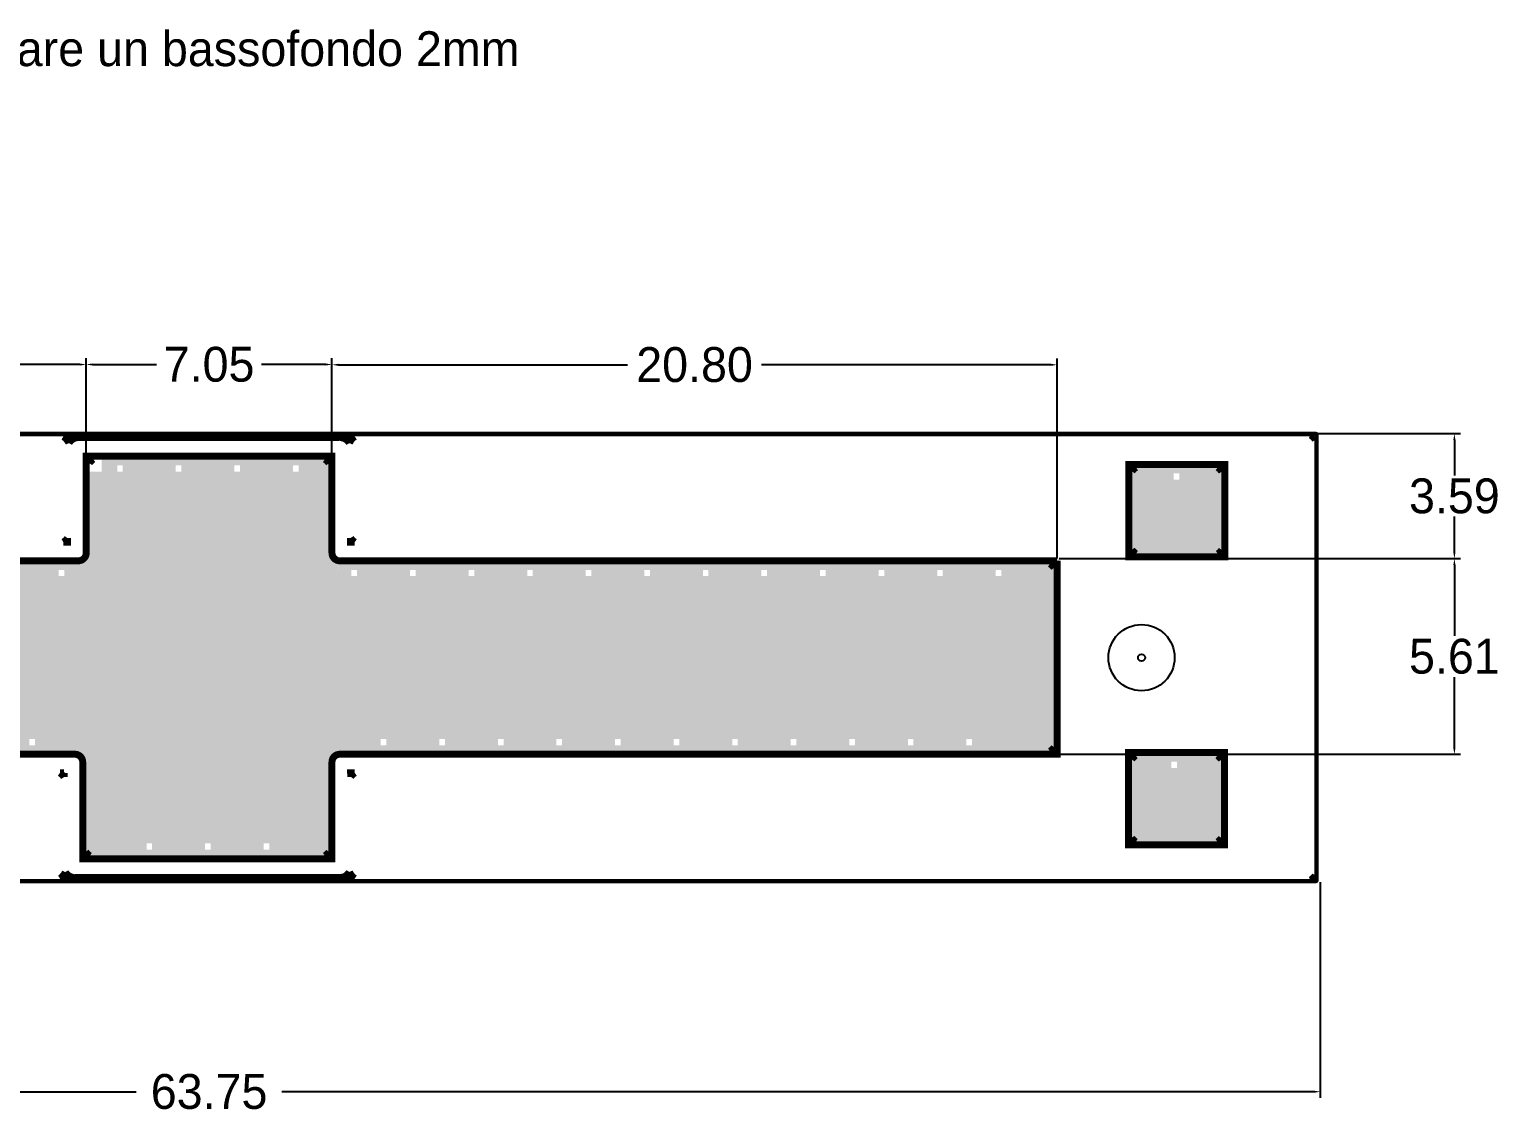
# Model space of a CAD drawing. Extents: x -2 to 75.3, y 1.9 to 33.
# Drawn here: x 33.1 to 75.3, y 1.89 to 33.02 of the extents above; entities that cross this region are included whole.
import ezdxf

# ---------------------------------------------------------------- set-up
doc = ezdxf.new("R2010")
doc.units = 0
doc.header["$MEASUREMENT"] = 0
doc.layers.get('0').update_dxf_attribs({"linetype": 'CONTINUOUS'})
doc.layers.get('Defpoints').update_dxf_attribs({"linetype": 'CONTINUOUS'})
doc.layers.add('TOPLAYER', color=7, linetype='CONTINUOUS')
doc.dimstyles.new('Annotative', dxfattribs={"dimtxt": 1, "dimasz": 0.18, "dimexe": 0.18, "dimexo": 0.0625, "dimgap": 0.09, "dimtad": 0, "dimtih": 1, "dimtoh": 1, "dimzin": 0, "dimdsep": 46, "dimtxsty": 'Standard', "dimcen": 0.09, "dimadec": 0, "dimazin": 0, "dimtfac": 1, "dimtofl": 0, "dimtmove": 0, "dimatfit": 3, "dimfxl": 1, "dimtolj": 1, "dimtzin": 0, "dimarcsym": 0})

# ---------------------------------------------------------------- blocks, each defined once
blk = doc.blocks.new('ROUND_1')
blk.add_circle((0, 0), 0.1)
blk = doc.blocks.new('ROUND_3')
blk.add_circle((0, 0), 0.95)
blk = doc.blocks.new('*D5')
at = {"color": 0, "linetype": 'Continuous', "lineweight": -2}
for p, q in [((6.38, 8.587), (6.38, 2.369)), ((70.13, 8.562), (70.13, 2.369)), ((6.56, 2.549), (36.165, 2.549)), ((69.95, 2.549), (40.345, 2.549))]:
    blk.add_line(p, q, dxfattribs=at)
at = {"color": 0, "linetype": 'Continuous'}
for points in [[(6.56, 2.579), (6.56, 2.519), (6.38, 2.549)], [(69.95, 2.579), (69.95, 2.519), (70.13, 2.549)]]:
    blk.add_solid(points, dxfattribs=at)
at = {"layer": 'Defpoints', "color": 0, "linetype": 'Continuous'}
for p in [(6.38, 8.65), (70.13, 8.625), (70.13, 2.549)]:
    blk.add_point(p, dxfattribs=at)
at = {"color": 0, "linetype": 'Continuous', "insert": (38.255, 2.549), "char_height": 1, "attachment_point": 5}
blk.add_mtext('\\A1;63.75', dxfattribs=at)
blk = doc.blocks.new('*D13')
at = {"color": 0, "linetype": 'Continuous', "lineweight": -2}
for p, q in [((14.03, 17.905), (14.03, 23.591)), ((14.21, 23.411), (22.457, 23.411)), ((34.55, 23.411), (26.303, 23.411)), ((34.73, 20.843), (34.73, 23.591))]:
    blk.add_line(p, q, dxfattribs=at)
at = {"color": 0, "linetype": 'Continuous'}
for points in [[(14.21, 23.441), (14.21, 23.381), (14.03, 23.411)], [(34.55, 23.441), (34.55, 23.381), (34.73, 23.411)]]:
    blk.add_solid(points, dxfattribs=at)
at = {"layer": 'Defpoints', "color": 0, "linetype": 'Continuous'}
for p in [(34.73, 23.411), (34.73, 20.78), (14.03, 17.843)]:
    blk.add_point(p, dxfattribs=at)
at = {"color": 0, "linetype": 'Continuous', "insert": (24.38, 23.411), "char_height": 1, "attachment_point": 5}
blk.add_mtext('\\A1;20.70', dxfattribs=at)
blk = doc.blocks.new('*D14')
at = {"color": 0, "linetype": 'Continuous', "lineweight": -2}
for p, q in [((34.73, 20.905), (34.73, 23.592)), ((34.91, 23.412), (36.748, 23.412)), ((41.6, 23.412), (39.762, 23.412)), ((41.78, 20.843), (41.78, 23.592))]:
    blk.add_line(p, q, dxfattribs=at)
at = {"color": 0, "linetype": 'Continuous'}
for points in [[(34.91, 23.442), (34.91, 23.382), (34.73, 23.412)], [(41.6, 23.442), (41.6, 23.382), (41.78, 23.412)]]:
    blk.add_solid(points, dxfattribs=at)
at = {"layer": 'Defpoints', "color": 0, "linetype": 'Continuous'}
for p in [(41.78, 23.412), (34.73, 20.843), (41.78, 20.78)]:
    blk.add_point(p, dxfattribs=at)
at = {"color": 0, "linetype": 'Continuous', "insert": (38.255, 23.412), "char_height": 1, "attachment_point": 5}
blk.add_mtext('\\A1;7.05', dxfattribs=at)
blk = doc.blocks.new('*D15')
at = {"color": 0, "linetype": 'Continuous', "lineweight": -2}
for p, q in [((41.78, 20.905), (41.78, 23.583)), ((41.96, 23.403), (50.257, 23.403)), ((62.4, 23.403), (54.103, 23.403)), ((62.58, 17.843), (62.58, 23.583))]:
    blk.add_line(p, q, dxfattribs=at)
at = {"color": 0, "linetype": 'Continuous'}
for points in [[(41.96, 23.433), (41.96, 23.373), (41.78, 23.403)], [(62.4, 23.433), (62.4, 23.373), (62.58, 23.403)]]:
    blk.add_solid(points, dxfattribs=at)
at = {"layer": 'Defpoints', "color": 0, "linetype": 'Continuous'}
for p in [(62.58, 23.403), (41.78, 20.843), (62.58, 17.78)]:
    blk.add_point(p, dxfattribs=at)
at = {"color": 0, "linetype": 'Continuous', "insert": (52.18, 23.403), "char_height": 1, "attachment_point": 5}
blk.add_mtext('\\A1;20.80', dxfattribs=at)
blk = doc.blocks.new('*D16')
at = {"color": 0, "linetype": 'Continuous', "lineweight": -2}
for p, q in [((70.067, 21.43), (74.155, 21.43)), ((73.975, 21.25), (73.975, 20.226)), ((73.975, 18.023), (73.975, 19.046)), ((62.642, 17.843), (74.155, 17.843))]:
    blk.add_line(p, q, dxfattribs=at)
at = {"color": 0, "linetype": 'Continuous'}
for points in [[(73.945, 21.25), (74.005, 21.25), (73.975, 21.43)], [(73.945, 18.023), (74.005, 18.023), (73.975, 17.843)]]:
    blk.add_solid(points, dxfattribs=at)
at = {"layer": 'Defpoints', "color": 0, "linetype": 'Continuous'}
for p in [(70.005, 21.43), (73.975, 21.43), (62.58, 17.843)]:
    blk.add_point(p, dxfattribs=at)
at = {"color": 0, "linetype": 'Continuous', "insert": (73.975, 19.636), "char_height": 1, "attachment_point": 5}
blk.add_mtext('\\A1;3.59', dxfattribs=at)
blk = doc.blocks.new('*D17')
at = {"color": 0, "linetype": 'Continuous', "lineweight": -2}
for p, q in [((62.705, 17.843), (74.155, 17.843)), ((73.975, 17.663), (73.975, 15.626)), ((73.975, 12.41), (73.975, 14.446)), ((62.642, 12.23), (74.155, 12.23))]:
    blk.add_line(p, q, dxfattribs=at)
at = {"color": 0, "linetype": 'Continuous'}
for points in [[(73.945, 17.663), (74.005, 17.663), (73.975, 17.843)], [(73.945, 12.41), (74.005, 12.41), (73.975, 12.23)]]:
    blk.add_solid(points, dxfattribs=at)
at = {"layer": 'Defpoints', "color": 0, "linetype": 'Continuous'}
for p in [(62.642, 17.843), (62.58, 12.23), (73.975, 12.23)]:
    blk.add_point(p, dxfattribs=at)
at = {"color": 0, "linetype": 'Continuous', "insert": (73.975, 15.036), "char_height": 1, "attachment_point": 5}
blk.add_mtext('\\A1;5.61', dxfattribs=at)

msp = doc.modelspace()

# ---------------------------------------------------------------- linework, layer by layer
at = {"layer": 'TOPLAYER'}
for points, const_width in [([(6.5049, 8.605), (70.0049, 8.605), (70.0049, 21.4051), (6.5049, 21.4051), (6.5049, 8.605)], 0.1), ([(6.5049, 8.605), (70.0049, 8.605), (70.0049, 21.4051), (6.5049, 21.4051), (6.5049, 8.605)], 0.1), ([(70.005, 21.43), (6.505, 21.43)], 0.1), ([(70.005, 21.43), (6.505, 21.43)], 0.1), ([(70.005, 21.43), (6.505, 21.43)], 0.1), ([(42.435, 21.345), (34.075, 21.345)], 0.2), ([(34.505, 21.315), (42.005, 21.315)], 0.2), ([(69.945, 21.345), (69.825, 21.345)], 0.1), ([(69.945, 21.345), (69.825, 21.345)], 0.1), ([(69.945, 21.345), (69.825, 21.345)], 0.1), ([(69.945, 21.225), (69.945, 21.345)], 0.1), ([(69.945, 21.225), (69.945, 21.345)], 0.1), ([(69.945, 21.225), (69.945, 21.345)], 0.1), ([(70.025, 21.42), (70.02, 21.425)], 0.1), ([(70.03, 8.605), (70.03, 21.405)], 0.1), ([(70.03, 8.625), (70.03, 21.405)], 0.1), ([(70.03, 8.625), (70.03, 21.405)], 0.1), ([(61.32, 12.67), (61.32, 17.34), (61.32, 17.02), (60.48, 17.02), (60.48, 17.34), (60.48, 12.67), (60.48, 12.99), (59.64, 12.99), (59.64, 12.67), (59.64, 17.34), (59.64, 17.02), (58.8, 17.02), (58.8, 17.34), (58.8, 12.67), (58.8, 12.99), (57.96, 12.99), (57.96, 12.67), (57.96, 17.34), (57.96, 17.02), (57.12, 17.02), (57.12, 17.34), (57.12, 12.67), (57.12, 12.99), (56.28, 12.99), (56.28, 12.67), (56.28, 17.34), (56.28, 17.02), (55.44, 17.02), (55.44, 17.34), (55.44, 12.67), (55.44, 12.99), (54.6, 12.99), (54.6, 12.67), (54.6, 17.34), (54.6, 17.02), (53.76, 17.02), (53.76, 17.34), (53.76, 12.67), (53.76, 12.99), (52.92, 12.99), (52.92, 12.67), (52.92, 17.34), (52.92, 17.02), (52.08, 17.02), (52.08, 17.34), (52.08, 12.67), (52.08, 12.99), (51.24, 12.99), (51.24, 12.67), (51.24, 17.34), (51.24, 17.02), (50.4, 17.02), (50.4, 17.34), (50.4, 12.67), (50.4, 12.99), (49.56, 12.99), (49.56, 12.67), (49.56, 17.34), (49.56, 17.02), (48.72, 17.02), (48.72, 17.34), (48.72, 12.67), (48.72, 12.99), (47.88, 12.99), (47.88, 12.67), (47.88, 17.34), (47.88, 17.02), (47.04, 17.02), (47.04, 17.34), (47.04, 12.67), (47.04, 12.99), (46.2, 12.99), (46.2, 12.67), (46.2, 17.34), (46.2, 17.02), (45.36, 17.02), (45.36, 17.34), (45.36, 12.67), (45.36, 12.99), (44.52, 12.99), (44.52, 12.67), (44.52, 17.34), (44.52, 17.02), (43.68, 17.02), (43.68, 17.34), (43.68, 12.67), (43.68, 12.99), (42.84, 12.99), (42.84, 12.67), (42.84, 17.34), (42.84, 17.02), (42, 17.02), (42, 17.34), (42, 12.67), (41.16, 12.67), (41.16, 9.67), (41.16, 20.34), (41.16, 20.02), (40.32, 20.02), (40.32, 20.34), (40.32, 9.67), (40.32, 9.99), (39.48, 9.99), (39.48, 9.67), (39.48, 20.34), (39.48, 20.02), (38.64, 20.02), (38.64, 20.34), (38.64, 9.67), (38.64, 9.99), (37.8, 9.99), (37.8, 9.67), (37.8, 20.34), (37.8, 20.02), (36.96, 20.02), (36.96, 20.34), (36.96, 9.67), (36.96, 9.99), (36.12, 9.99), (36.12, 9.67), (36.12, 20.34), (36.12, 20.02), (35.28, 20.02), (35.28, 20.34), (35.28, 9.67), (35.28, 12.67), (34.44, 12.67)], 1), ([(41.78, 18.005), (41.78, 20.78), (34.73, 20.78), (34.73, 18.005)], 0.2), ([(35.17, 20.34), (41.34, 20.34), (41.34, 18.005)], 1), ([(35.17, 18.005), (35.17, 20.34)], 1), ([(34.935, 20.695), (34.815, 20.695), (34.82, 20.58)], 0.2), ([(41.695, 20.695), (41.575, 20.695)], 0.2), ([(41.695, 20.575), (41.695, 20.695)], 0.2), ([(67.3876, 20.545), (64.6376, 20.545), (64.6376, 17.895), (67.3876, 17.895), (67.3876, 20.545)], 0.2), ([(67.3876, 20.545), (64.6376, 20.545), (64.6376, 17.895), (67.3876, 17.895), (67.3876, 20.545)], 0.2), ([(67.3876, 20.545), (64.6376, 20.545), (64.6376, 17.895), (67.3876, 17.895), (67.3876, 20.545)], 0.2), ([(65.0776, 20.105), (66.9476, 20.105), (66.9476, 18.335), (65.0776, 18.335), (65.0776, 20.105)], 1), ([(65.0776, 20.105), (66.9476, 20.105), (66.9476, 18.335), (65.0776, 18.335), (65.0776, 20.105)], 1), ([(65.0776, 20.105), (66.9476, 20.105), (66.9476, 18.335), (65.0776, 18.335), (65.0776, 20.105)], 1), ([(65.0776, 20.105), (66.9476, 20.105), (66.9476, 18.335), (65.0776, 18.335), (65.0776, 20.105)], 1), ([(65.0776, 20.105), (66.9476, 20.105), (66.9476, 18.335), (65.0776, 18.335), (65.0776, 20.105)], 1), ([(65.0776, 20.105), (66.9476, 20.105), (66.9476, 18.335), (65.0776, 18.335), (65.0776, 20.105)], 1), ([(65.0776, 20.105), (66.9476, 20.105), (66.9476, 18.335), (65.0776, 18.335), (65.0776, 20.105)], 1), ([(65.0776, 20.105), (66.9476, 20.105), (66.9476, 18.335), (65.0776, 18.335), (65.0776, 20.105)], 1), ([(65.0776, 20.105), (66.9476, 20.105), (66.9476, 18.335), (65.0776, 18.335), (65.0776, 20.105)], 1), ([(64.8426, 20.46), (64.7226, 20.46), (64.7276, 20.345)], 0.2), ([(64.8426, 20.46), (64.7226, 20.46), (64.7276, 20.345)], 0.2), ([(64.8426, 20.46), (64.7226, 20.46), (64.7276, 20.345)], 0.2), ([(64.8426, 20.46), (64.7226, 20.46), (64.7276, 20.345)], 0.2), ([(64.8426, 20.46), (64.7226, 20.46), (64.7276, 20.345)], 0.2), ([(64.8426, 20.46), (64.7226, 20.46), (64.7276, 20.345)], 0.2), ([(64.8426, 20.46), (64.7226, 20.46), (64.7276, 20.345)], 0.2), ([(64.8426, 20.46), (64.7226, 20.46), (64.7276, 20.345)], 0.2), ([(64.8426, 20.46), (64.7226, 20.46), (64.7276, 20.345)], 0.2), ([(66.4276, 18.335), (66.4276, 20.105), (66.4276, 19.785), (65.5876, 19.785), (65.5876, 20.105), (65.5876, 18.335)], 1), ([(66.4276, 18.335), (66.4276, 20.105), (66.4276, 19.785), (65.5876, 19.785), (65.5876, 20.105), (65.5876, 18.335)], 1), ([(66.4276, 18.335), (66.4276, 20.105), (66.4276, 19.785), (65.5876, 19.785), (65.5876, 20.105), (65.5876, 18.335)], 1), ([(66.4276, 18.335), (66.4276, 20.105), (66.4276, 19.785), (65.5876, 19.785), (65.5876, 20.105), (65.5876, 18.335)], 1), ([(66.4276, 18.335), (66.4276, 20.105), (66.4276, 19.785), (65.5876, 19.785), (65.5876, 20.105), (65.5876, 18.335)], 1), ([(66.4276, 18.335), (66.4276, 20.105), (66.4276, 19.785), (65.5876, 19.785), (65.5876, 20.105), (65.5876, 18.335)], 1), ([(66.4276, 18.335), (66.4276, 20.105), (66.4276, 19.785), (65.5876, 19.785), (65.5876, 20.105), (65.5876, 18.335)], 1), ([(66.4276, 18.335), (66.4276, 20.105), (66.4276, 19.785), (65.5876, 19.785), (65.5876, 20.105), (65.5876, 18.335)], 1), ([(66.4276, 18.335), (66.4276, 20.105), (66.4276, 19.785), (65.5876, 19.785), (65.5876, 20.105), (65.5876, 18.335)], 1), ([(67.3026, 20.46), (67.1826, 20.46)], 0.2), ([(67.3026, 20.46), (67.1826, 20.46)], 0.2), ([(67.3026, 20.46), (67.1826, 20.46)], 0.2), ([(67.3026, 20.46), (67.1826, 20.46)], 0.2), ([(67.3026, 20.46), (67.1826, 20.46)], 0.2), ([(67.3026, 20.46), (67.1826, 20.46)], 0.2), ([(67.3026, 20.46), (67.1826, 20.46)], 0.2), ([(67.3026, 20.46), (67.1826, 20.46)], 0.2), ([(67.3026, 20.46), (67.1826, 20.46)], 0.2), ([(67.3026, 20.34), (67.3026, 20.46)], 0.2), ([(67.3026, 20.34), (67.3026, 20.46)], 0.2), ([(67.3026, 20.34), (67.3026, 20.46)], 0.2), ([(67.3026, 20.34), (67.3026, 20.46)], 0.2), ([(67.3026, 20.34), (67.3026, 20.46)], 0.2), ([(67.3026, 20.34), (67.3026, 20.46)], 0.2), ([(67.3026, 20.34), (67.3026, 20.46)], 0.2), ([(67.3026, 20.34), (67.3026, 20.46)], 0.2), ([(67.3026, 20.34), (67.3026, 20.46)], 0.2), ([(34.075, 18.315), (34.195, 18.315), (34.195, 18.43)], 0.2), ([(42.315, 18.435), (42.315, 18.315), (42.435, 18.315)], 0.2), ([(64.7226, 18.1), (64.7226, 17.98), (64.8426, 17.98)], 0.2), ([(64.7226, 18.1), (64.7226, 17.98), (64.8426, 17.98)], 0.2), ([(64.7226, 18.1), (64.7226, 17.98), (64.8426, 17.98)], 0.2), ([(64.7226, 18.1), (64.7226, 17.98), (64.8426, 17.98)], 0.2), ([(64.7226, 18.1), (64.7226, 17.98), (64.8426, 17.98)], 0.2), ([(64.7226, 18.1), (64.7226, 17.98), (64.8426, 17.98)], 0.2), ([(64.7226, 18.1), (64.7226, 17.98), (64.8426, 17.98)], 0.2), ([(64.7226, 18.1), (64.7226, 17.98), (64.8426, 17.98)], 0.2), ([(64.7226, 18.1), (64.7226, 17.98), (64.8426, 17.98)], 0.2), ([(67.1876, 17.98), (67.3026, 17.98), (67.3026, 18.09)], 0.2), ([(67.1876, 17.98), (67.3026, 17.98), (67.3026, 18.09)], 0.2), ([(67.1876, 17.98), (67.3026, 17.98), (67.3026, 18.09)], 0.2), ([(67.1876, 17.98), (67.3026, 17.98), (67.3026, 18.09)], 0.2), ([(67.1876, 17.98), (67.3026, 17.98), (67.3026, 18.09)], 0.2), ([(67.1876, 17.98), (67.3026, 17.98), (67.3026, 18.09)], 0.2), ([(67.1876, 17.98), (67.3026, 17.98), (67.3026, 18.09)], 0.2), ([(67.1876, 17.98), (67.3026, 17.98), (67.3026, 18.09)], 0.2), ([(67.1876, 17.98), (67.3026, 17.98), (67.3026, 18.09)], 0.2), ([(34.505, 17.78), (14.03, 17.78), (14.03, 12.23), (34.405, 12.23)], 0.2), ([(34.405, 12.67), (14.47, 12.67), (14.47, 17.34), (34.505, 17.34), (34.585, 17.345)], 1), ([(34.44, 12.67), (34.44, 17.34), (34.44, 17.02), (33.6, 17.02), (33.6, 17.34), (33.6, 12.67), (33.6, 12.99), (32.76, 12.99), (32.76, 12.67), (32.76, 17.34), (32.76, 17.02), (31.92, 17.02)], 1), ([(41.89, 17.35), (41.93, 17.345)], 1), ([(42.005, 17.34), (62.14, 17.34), (62.14, 12.67), (42.005, 12.67)], 1), ([(62.58, 17.78), (41.99, 17.78), (41.955, 17.785), (41.94, 17.79)], 0.2), ([(42.005, 12.23), (62.58, 12.23), (62.58, 17.78)], 0.2), ([(62.495, 17.695), (62.375, 17.695)], 0.2), ([(62.495, 17.575), (62.495, 17.695)], 0.2), ([(35.07, 12.055), (35.07, 12.06)], 1), ([(41.34, 12.005), (41.34, 9.67), (35.07, 9.67), (35.07, 12.005)], 1), ([(62.375, 12.315), (62.495, 12.315), (62.495, 12.43)], 0.2), ([(67.38, 12.28), (64.63, 12.28), (64.63, 9.63), (67.38, 9.63), (67.38, 12.28)], 0.2), ([(65.07, 11.84), (66.94, 11.84), (66.94, 10.07), (65.07, 10.07), (65.07, 11.84)], 1), ([(64.835, 12.195), (64.715, 12.195), (64.72, 12.08)], 0.2), ([(66.36, 10.07), (66.36, 11.84), (66.36, 11.52), (65.52, 11.52), (65.52, 11.84), (65.52, 10.07)], 1), ([(67.295, 12.195), (67.175, 12.195)], 0.2), ([(67.295, 12.075), (67.295, 12.195)], 0.2), ([(34.63, 12.005), (34.63, 9.23), (41.78, 9.23), (41.78, 12.005)], 0.2), ([(34.095, 11.695), (33.975, 11.695)], 0.2), ([(34.095, 11.575), (34.095, 11.695)], 0.2), ([(42.435, 11.695), (42.315, 11.695), (42.32, 11.58)], 0.2), ([(64.715, 9.835), (64.715, 9.715), (64.835, 9.715)], 0.2), ([(67.18, 9.715), (67.295, 9.715), (67.295, 9.825)], 0.2), ([(34.715, 9.435), (34.715, 9.315), (34.835, 9.315)], 0.2), ([(41.575, 9.315), (41.695, 9.315), (41.695, 9.43)], 0.2), ([(6.48, 8.6), (6.48, 8.595), (6.49, 8.585), (6.52, 8.58), (69.99, 8.58), (70.02, 8.585)], 0.1), ([(6.505, 8.58), (70.005, 8.58)], 0.1), ([(6.505, 8.58), (70.005, 8.58)], 0.1), ([(33.98, 8.665), (42.435, 8.665)], 0.2), ([(42.065, 8.7), (42.03, 8.695), (34.405, 8.695)], 0.2), ([(42.12, 8.715), (42.105, 8.71)], 0.2), ([(69.825, 8.665), (69.945, 8.665), (69.945, 8.78)], 0.1), ([(69.83, 8.665), (69.945, 8.665), (69.945, 8.775)], 0.1), ([(69.83, 8.665), (69.945, 8.665), (69.945, 8.775)], 0.1)]:
    msp.add_lwpolyline(points, dxfattribs=dict(at, const_width=const_width))
for points, const_width in [([(34.235, 21.155, 0.147504), (34.07499, 21.344984)], 0.2), ([(34.505, 21.315, 0.2723777), (34.235, 21.155)], 0.2), ([(42.28, 21.155, 0.2723474), (42.004998, 21.315024)], 0.2), ([(42.435, 21.345, 0.1475099), (42.27791, 21.155882)], 0.2), ([(69.945, 21.225, 0.1006644), (69.825, 21.345)], 0.1), ([(69.945, 21.225, 0.1006644), (69.825, 21.345)], 0.1), ([(69.945, 21.225, 0.1006644), (69.825, 21.345)], 0.1), ([(70.02, 21.425, 0.1587417), (70.005, 21.43)], 0.1), ([(70.03, 21.405, 0.4142136), (70.005, 21.43)], 0.1), ([(70.03, 21.405, 0.4142136), (70.005, 21.43)], 0.1), ([(70.025, 21.42, 0.0389191), (70.029306, 21.404744)], 0.1), ([(34.935, 20.695, 0.0965439), (34.818882, 20.580764)], 0.2), ([(41.695, 20.575, 0.1006644), (41.575, 20.695)], 0.2), ([(64.8426, 20.46, 0.0965439), (64.726482, 20.345764)], 0.2), ([(64.8426, 20.46, 0.0965439), (64.726482, 20.345764)], 0.2), ([(64.8426, 20.46, 0.0965439), (64.726482, 20.345764)], 0.2), ([(64.8426, 20.46, 0.0965439), (64.726482, 20.345764)], 0.2), ([(64.8426, 20.46, 0.0965439), (64.726482, 20.345764)], 0.2), ([(64.8426, 20.46, 0.0965439), (64.726482, 20.345764)], 0.2), ([(64.8426, 20.46, 0.0965439), (64.726482, 20.345764)], 0.2), ([(64.8426, 20.46, 0.0965439), (64.726482, 20.345764)], 0.2), ([(64.8426, 20.46, 0.0965439), (64.726482, 20.345764)], 0.2), ([(67.3026, 20.34, 0.1006644), (67.1826, 20.46)], 0.2), ([(67.3026, 20.34, 0.1006644), (67.1826, 20.46)], 0.2), ([(67.3026, 20.34, 0.1006644), (67.1826, 20.46)], 0.2), ([(67.3026, 20.34, 0.1006644), (67.1826, 20.46)], 0.2), ([(67.3026, 20.34, 0.1006644), (67.1826, 20.46)], 0.2), ([(67.3026, 20.34, 0.1006644), (67.1826, 20.46)], 0.2), ([(67.3026, 20.34, 0.1006644), (67.1826, 20.46)], 0.2), ([(67.3026, 20.34, 0.1006644), (67.1826, 20.46)], 0.2), ([(67.3026, 20.34, 0.1006644), (67.1826, 20.46)], 0.2), ([(34.075, 18.315, 0.0965523), (34.194994, 18.430002)], 0.2), ([(34.585, 17.345, 0.3793087), (35.17, 18.005)], 1), ([(41.34, 18.005, 0.3333214), (41.82, 17.365)], 1), ([(42.315, 18.435, 0.1006644), (42.435, 18.315)], 0.2), ([(64.7226, 18.1, 0.1006644), (64.8426, 17.98)], 0.2), ([(64.7226, 18.1, 0.1006644), (64.8426, 17.98)], 0.2), ([(64.7226, 18.1, 0.1006644), (64.8426, 17.98)], 0.2), ([(64.7226, 18.1, 0.1006644), (64.8426, 17.98)], 0.2), ([(64.7226, 18.1, 0.1006644), (64.8426, 17.98)], 0.2), ([(64.7226, 18.1, 0.1006644), (64.8426, 17.98)], 0.2), ([(64.7226, 18.1, 0.1006644), (64.8426, 17.98)], 0.2), ([(64.7226, 18.1, 0.1006644), (64.8426, 17.98)], 0.2), ([(64.7226, 18.1, 0.1006644), (64.8426, 17.98)], 0.2), ([(67.1876, 17.98, 0.0916627), (67.302594, 18.090002)], 0.2), ([(67.1876, 17.98, 0.0916627), (67.302594, 18.090002)], 0.2), ([(67.1876, 17.98, 0.0916627), (67.302594, 18.090002)], 0.2), ([(67.1876, 17.98, 0.0916627), (67.302594, 18.090002)], 0.2), ([(67.1876, 17.98, 0.0916627), (67.302594, 18.090002)], 0.2), ([(67.1876, 17.98, 0.0916627), (67.302594, 18.090002)], 0.2), ([(67.1876, 17.98, 0.0916627), (67.302594, 18.090002)], 0.2), ([(67.1876, 17.98, 0.0916627), (67.302594, 18.090002)], 0.2), ([(67.1876, 17.98, 0.0916627), (67.302594, 18.090002)], 0.2), ([(34.505, 17.78, 0.4142136), (34.73, 18.005)], 0.2), ([(41.82, 17.365, 0.0331135), (41.89, 17.35)], 1), ([(41.93, 17.345, 0.034834), (42.005, 17.34)], 1), ([(41.78, 18.005, 0.3305895), (41.94, 17.79)], 0.2), ([(62.495, 17.575, 0.1006644), (62.375, 17.695)], 0.2), ([(35.07, 12.06, 0.3902467), (34.405, 12.67)], 1), ([(42.005, 12.67, 0.4142136), (41.34, 12.005)], 1), ([(34.63, 12.005, 0.4142136), (34.405, 12.23)], 0.2), ([(35.07, 12.005, 0.023111), (35.07, 12.055)], 1), ([(42.005, 12.23, 0.4142136), (41.78, 12.005)], 0.2), ([(62.375, 12.315, 0.0965523), (62.494994, 12.430002)], 0.2), ([(64.835, 12.195, 0.0965439), (64.718882, 12.080764)], 0.2), ([(67.295, 12.075, 0.1006644), (67.175, 12.195)], 0.2), ([(34.095, 11.575, 0.1006644), (33.975, 11.695)], 0.2), ([(42.435, 11.695, 0.0965439), (42.318882, 11.580764)], 0.2), ([(64.715, 9.835, 0.1006644), (64.835, 9.715)], 0.2), ([(67.18, 9.715, 0.0916627), (67.294994, 9.825002)], 0.2), ([(34.715, 9.435, 0.1006644), (34.835, 9.315)], 0.2), ([(41.575, 9.315, 0.0965523), (41.694994, 9.430002)], 0.2), ([(33.98, 8.665, 0.1422611), (34.132816, 8.84877)], 0.2), ([(34.13, 8.85, 0.2685752), (34.405, 8.694968)], 0.2), ([(42.12, 8.715, 0.1723253), (42.279976, 8.855012)], 0.2), ([(42.28, 8.855, 0.1475081), (42.43625, 8.66689)], 0.2), ([(42.065, 8.7, 0.0553851), (42.105, 8.71)], 0.2), ([(69.825, 8.665, 0.0965523), (69.944994, 8.780002)], 0.1), ([(69.83, 8.665, 0.0916627), (69.944994, 8.775002)], 0.1), ([(69.83, 8.665, 0.0916627), (69.944994, 8.775002)], 0.1), ([(70.005, 8.58, 0.4738232), (70.03, 8.61)], 0.1), ([(70.005, 8.58, 0.4738232), (70.03, 8.61)], 0.1), ([(70.02, 8.585, 0.2330889), (70.03, 8.605)], 0.1), ([(70.03, 8.625, 0.0372436), (70.031104, 8.610164)], 0.1), ([(70.03, 8.625, 0.0372436), (70.031104, 8.610164)], 0.1)]:
    msp.add_lwpolyline(points, format="xyb", dxfattribs=dict(at, const_width=const_width))

# ---------------------------------------------------------------- block references
for name in ['ROUND_3', 'ROUND_1']:
    msp.add_blockref(name, (65.0011, 15.0012), dxfattribs=at)

# ---------------------------------------------------------------- texts
at = {"linetype": 'Continuous', "insert": (8.767298, 32.971204), "char_height": 1, "attachment_point": 1}
msp.add_mtext_dynamic_manual_height_columns('Teflon h=11mm nelle aree annerite ricavare un bassofondo 2mm', width=61.31193555, gutter_width=12.5, heights=[0], dxfattribs=at)

# ---------------------------------------------------------------- dimensions: what is measured, and where the dimension line sits
at = {"linetype": 'Continuous'}
for base, p1, p2, picture, middle in [((34.73, 23.410797), (14.03, 17.8425), (34.73, 20.78), '*D13', (24.38, 23.410797)), ((41.78, 23.412302), (34.73, 20.8425), (41.78, 20.78), '*D14', (38.255, 23.412302)), ((62.58, 23.402732), (41.78, 20.8425), (62.58, 17.78), '*D15', (52.18, 23.402732)), ((70.130001, 2.548642), (6.380001, 8.649996), (70.130001, 8.624982), '*D5', (38.255001, 2.548642))]:
    dim = msp.add_linear_dim(base=base, p1=p1, p2=p2, dimstyle='Annotative', dxfattribs=at)
    dim.commit()
    dim.dimension.update_dxf_attribs({"geometry": picture, "text_midpoint": middle})
for base, p1, p2, picture, middle in [((73.974743, 21.43), (62.58, 17.8425), (70.005, 21.43), '*D16', (73.974743, 19.63625)), ((73.974743, 12.23), (62.6425, 17.8425), (62.58, 12.23), '*D17', (73.974743, 15.03625))]:
    dim = msp.add_linear_dim(base=base, p1=p1, p2=p2, angle=90, dimstyle='Annotative', dxfattribs=at)
    dim.commit()
    dim.dimension.update_dxf_attribs({"geometry": picture, "text_midpoint": middle})

doc.saveas('drawing.dxf')
